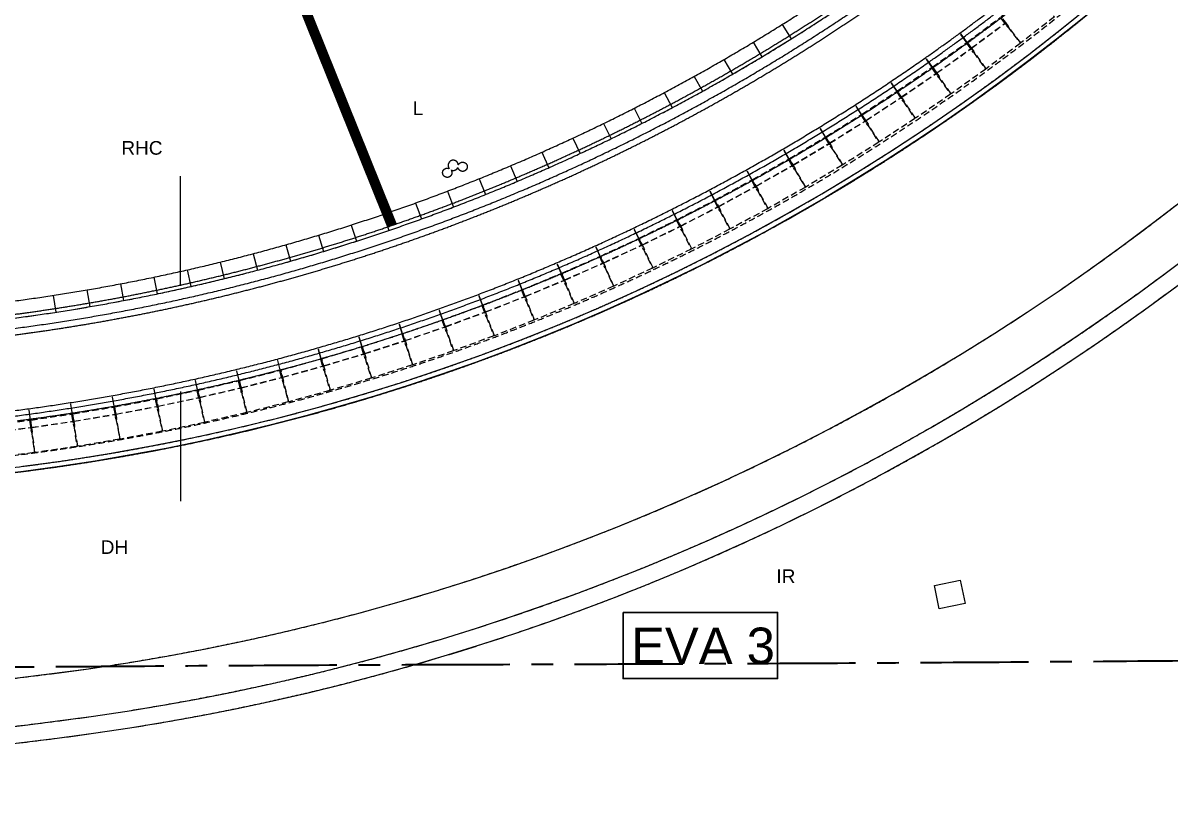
# Model space of a CAD drawing. Header units: millimetres. Extents: x 833576263 to 1668046980, y 817519639 to 1636103653.
# Drawn here: x 834183648 to 834217343, y 817765007 to 817787955 of the extents above; entities that cross this region are included whole.
import ezdxf

# ---------------------------------------------------------------- set-up
doc = ezdxf.new("R2010")
doc.units = ezdxf.units.MM
doc.header["$LTSCALE"] = 100
doc.header["$MEASUREMENT"] = 0
for name, pattern in [('C160$0$DASHED', [19.05, 12.7, -6.35]), ('C160$0$Hidden', [9.525, 6.35, -3.175]), ('R_P_Grid$0$CENTER', [50.8, 31.75, -6.35, 6.35, -6.35]), ('R_site$0$HIDDEN', [9.525, 6.35, -3.175])]:
    doc.linetypes.add(name, pattern=pattern)
doc.layers.get('Defpoints').update_dxf_attribs({"color": 170})
for name, color, linetype in [('C160$0$+C160', 6, 'C160$0$Hidden'), ('C160$0$EVA', 1, 'C160$0$DASHED'), ('R_Text for GBP from DLN$0$base plan(mm)$0$DLN040__', 7, 'Continuous'), ('T-TITL', 7, 'Continuous'), ('X-REF', 7, 'Continuous')]:
    doc.layers.add(name, color=color, linetype=linetype)
for name, color, linetype, lineweight in [('R_P_Grid$0$RDA9101', 2, 'R_P_Grid$0$CENTER', 35), ('R_P_LG$0$RDA5803', 1, 'Continuous', 20), ('R_site$0$000-Architecture boundary', 2, 'Continuous', 0), ('R_WKCD_PARK$0$000-PAV-Concrete-b', 1, 'Continuous', 25), ('R_WKCD_PARK$0$PAV-secondary path-b', 6, 'Continuous', 18)]:
    doc.layers.add(name, color=color, linetype=linetype, lineweight=lineweight)
doc.styles.add('R_Text for GBP from DLN$0$base plan(mm)$0$Standard', font='arial.ttf')
doc.styles.add('R_Text for GBP from DLN$0$base plan(mm)$0$SWIS721 LT', font='swiss.ttf')
doc.styles.add('R_Text for GBP from DLN$0$programme (M)$0$programme$0$SWIS721 LT', font='swiss.ttf')
doc.dimstyles.new('R_Text for GBP from DLN$0$base plan(mm)$0$Standard', dxfattribs={"dimtxt": 0.35, "dimasz": 0.2, "dimexe": 0.2, "dimexo": 0.2, "dimgap": 0.09, "dimtad": 0, "dimtoh": 1, "dimdec": 4, "dimzin": 0, "dimdsep": 46, "dimtxsty": 'R_Text for GBP from DLN$0$base plan(mm)$0$Standard', "dimcen": 0.09, "dimadec": 0, "dimazin": 0, "dimtfac": 1, "dimtdec": 4, "dimtofl": 0, "dimtmove": 0, "dimatfit": 3, "dimfxl": 1, "dimtolj": 1, "dimtzin": 0, "dimarcsym": 0})

# ---------------------------------------------------------------- blocks, each defined once
blk = doc.blocks.new('R_P_Grid')
at = {"layer": 'R_P_Grid$0$RDA9101', "flags": 128}
blk.add_lwpolyline([(834400422, 817902331), (834387402.6, 817866709.4), (834384027.5, 817864000), (834374860.2, 817855365.7), (834363294.2, 817844307.5), (834356500.6, 817837623.5), (834356486.5, 817837608.5), (834356028, 817837064.8, 0.0113524), (834348990, 817828511, 0.0013033), (834337547.1, 817813532.7), (834336894.9, 817812501.6, 0.0017352), (834324850.1, 817791585.5), (834321242.5, 817785194.3), (834320157.5, 817783265), (834316164.3, 817775485.7), (834315230.7, 817773739.7), (834310424.4, 817772609.3), (834303594.8, 817771114.9), (834292706.6, 817769903, -0.000919), (834264501.7, 817769460.2, -0.0056297), (834234176.4, 817769259.9, 0.0034014), (834219791.7, 817769228.9, -0.0015748), (834198077.1, 817769102.9, 0.001818), (834177637.5, 817768974.4, -0.0024013), (834152017.4, 817768843.2, 0.0022431), (834140663.6, 817768788.6, -0.0022431), (834131580.4, 817768744.9, -0.022644), (834121606.8, 817769193.6, 0.0146602), (834115514.7, 817769565.3), (834102710.5, 817770971, 0.0098447), (834091359, 817772167.3), (834085152.6, 817773953.6), (834069697.8, 817776969.2), (834069689.3, 817776969), (834061134.2, 817769447.5), (834057833.8, 817769522.5), (834045122, 817776440.8, -0.0348028), (834018856.9, 817796352.3, -0.0353292), (833995554.5, 817819661.6), (833988037.3, 817828964.3), (833985007, 817832721.5), (833977391.7, 817843682.2), (833976567.6, 817844868.7), (833970281.9, 817855496.5), (833969957.4, 818008440.1)], format="xyb", dxfattribs=at)
blk = doc.blocks.new('R_site$0$architecture 2')
at = {"layer": 'R_site$0$000-Architecture boundary', "color": 3, "linetype": 'R_site$0$HIDDEN', "ltscale": 0.5}
blk.add_lwpolyline([(834194.487, 817782.007), (834189.479, 817794.454), (834215.23, 817841.35), (834218.054, 817842.386), (834235.366, 817837.794)], dxfattribs=at)
blk = doc.blocks.new('R_site')
at = {"xscale": 1000, "yscale": 1000, "zscale": 1000}
blk.add_blockref('R_site$0$architecture 2', (0, 0), dxfattribs=at)
blk = doc.blocks.new('R_WKCD_PARK')
at = {"layer": 'Defpoints'}
for points in [[(833955668, 817994334), (833955618, 817879824), (833955722, 817865438), (833956590, 817853630, 0.118446), (833959114, 817845730, 0.022563), (833976131, 817820318, 0.150268), (833991721, 817808776, 0.0852), (834018736, 817804167, 0.061119), (834043876, 817807277, -0.46092), (834055521, 817798987, 0.31719), (834075122, 817775842, 0.09515), (834184419, 817768828, 0.2774), (834239090, 817811861), (834242392, 817820559, -0.510377), (834255055, 817823984)], [(834248727, 817852408, -0.000008), (834248760, 817853209), (834242765, 817853459, 0.000008), (834242732, 817852657, 0.098884), (834244917, 817838726, -0.341761), (834241931, 817829272, 0.151594), (834236782, 817822688), (834233480, 817813990, -0.2774), (834183667, 817774781, -0.09515), (834076628, 817781650, -0.220431)]]:
    blk.add_lwpolyline(points, format="xyb", dxfattribs=at)
at = {"layer": 'R_WKCD_PARK$0$000-PAV-Concrete-b'}
for centre, radius, start, end in [((834175957, 817835824), 61378, 277.19872, 351.14513), ((834175957, 817835824), 61528, 277.19872, 351.14513), ((834175957, 817835824), 68928, 277.19872, 332.93589), ((834175957, 817835824), 69428, 277.19872, 332.93589), ((834148033, 818056905), 284366, 255.45739, 277.19872), ((834148033, 818056905), 291766, 256.87242, 277.19872), ((834148033, 818056905), 292266, 256.87242, 277.19872)]:
    blk.add_arc(centre, radius, start, end, dxfattribs=at)
at = {"layer": 'R_WKCD_PARK$0$PAV-secondary path-b'}
for centre, radius, start, end in [((834174767, 817828805), 41212, 214.7001, 304.7953), ((834175957, 817835824), 60028, 277.19872, 313.43681), ((834175957, 817835824), 57028, 277.1987, 309.0156)]:
    blk.add_arc(centre, radius, start, end, dxfattribs=at)
blk = doc.blocks.new('R_P_LG')
at = {"layer": 'R_P_LG$0$RDA5803'}
for points in [[(833955668.2659, 817994334.2822), (833955618.0015, 817879824.4572), (833955722.2455, 817865438.2868), (833956590.2239, 817853629.8433, 0.1184459385), (833959113.5841, 817845729.7381, 0.0225632156), (833976130.963, 817820318.1126, 0.1502681887), (833991720.9272, 817808776.1799, 0.0852004191), (834018736.4937, 817804166.6685, 0.0611192787), (834043875.864, 817807276.5457, -0.4609204381), (834055520.7349, 817798987.2375, 0.3171904999), (834075121.6293, 817775842.1837, 0.095150065), (834184418.5957, 817768828.0059, 0.2773997467), (834239089.967, 817811860.5235), (834242391.5219, 817820558.6619, -0.5103769205), (834255055.265, 817823984.446)], [(834248726.6665, 817852408.1417, -0.0000084588), (834248759.9969, 817853209.386), (834242765.1856, 817853458.8615, 0.0000084592), (834242731.8468, 817852657.4144, 0.098884422), (834244916.7826, 817838726.2431, -0.3417611349), (834241930.5485, 817829271.6509, 0.151594291), (834236782.0204, 817822687.8619), (834233480.4655, 817813989.7236, -0.2773997467), (834183666.729, 817774780.7109, -0.095150065), (834076628.2291, 817781649.9506, -0.220430541)]]:
    blk.add_lwpolyline(points, format="xyb", dxfattribs=at)
blk = doc.blocks.new('C160$0$A$C4AD84712')
at = {"layer": 'C160$0$+C160', "ltscale": 0.0003}
for p, q in [((834211.511, 817787.219), (834212.484, 817787.943)), ((834211.514, 817787.216), (834212.487, 817787.94)), ((834210.493, 817786.489), (834211.48, 817787.193)), ((834210.495, 817786.486), (834211.483, 817787.19)), ((834209.458, 817785.78), (834210.458, 817786.466)), ((834209.46, 817785.776), (834210.461, 817786.462)), ((834208.41, 817785.093), (834209.425, 817785.758)), ((834208.412, 817785.089), (834209.427, 817785.754)), ((834207.348, 817784.428), (834208.376, 817785.072)), ((834207.351, 817784.424), (834208.379, 817785.068)), ((834206.273, 817783.785), (834207.314, 817784.407)), ((834206.275, 817783.781), (834207.316, 817784.403)), ((834205.184, 817783.164), (834206.238, 817783.765)), ((834205.187, 817783.16), (834206.24, 817783.761)), ((834204.083, 817782.566), (834205.149, 817783.145)), ((834204.086, 817782.562), (834205.152, 817783.141)), ((834202.97, 817781.991), (834204.048, 817782.548)), ((834202.972, 817781.987), (834204.05, 817782.544)), ((834201.845, 817781.439), (834202.934, 817781.973)), ((834201.847, 817781.435), (834202.936, 817781.97)), ((834200.709, 817780.911), (834201.809, 817781.422)), ((834200.711, 817780.907), (834201.811, 817781.418)), ((834199.563, 817780.406), (834200.673, 817780.895)), ((834199.565, 817780.402), (834200.675, 817780.891)), ((834198.406, 817779.925), (834199.526, 817780.39)), ((834198.408, 817779.921), (834199.528, 817780.386)), ((834197.239, 817779.468), (834198.369, 817779.91)), ((834197.241, 817779.464), (834198.37, 817779.906)), ((834196.063, 817779.035), (834197.202, 817779.454)), ((834196.065, 817779.031), (834197.203, 817779.45)), ((834194.879, 817778.627), (834196.026, 817779.022)), ((834194.88, 817778.622), (834196.027, 817779.018)), ((834193.686, 817778.243), (834194.841, 817778.614)), ((834193.688, 817778.239), (834194.842, 817778.61)), ((834192.486, 817777.884), (834193.648, 817778.231)), ((834192.487, 817777.88), (834193.649, 817778.227)), ((834191.278, 817777.55), (834192.447, 817777.873)), ((834191.279, 817777.545), (834192.449, 817777.869)), ((834190.064, 817777.241), (834191.24, 817777.54)), ((834190.065, 817777.236), (834191.241, 817777.535)), ((834188.844, 817776.957), (834190.025, 817777.231)), ((834188.845, 817776.952), (834190.026, 817777.227)), ((834187.618, 817776.698), (834188.805, 817776.948)), ((834187.619, 817776.694), (834188.806, 817776.944)), ((834186.387, 817776.465), (834187.579, 817776.69)), ((834186.388, 817776.461), (834187.579, 817776.686)), ((834183.912, 817776.075), (834185.112, 817776.251)), ((834183.912, 817776.071), (834185.112, 817776.247)), ((834185.151, 817776.257), (834186.347, 817776.458)), ((834185.152, 817776.253), (834186.348, 817776.454)), ((834182.668, 817775.919), (834183.872, 817776.07)), ((834182.669, 817775.914), (834183.872, 817776.066))]:
    blk.add_line(p, q, dxfattribs=at)
blk.add_lwpolyline([(834234.945, 817820.178, -0.305475), (834183.604, 817775.277, -0.09515), (834076.754, 817782.134, -0.463376), (834063.629, 817809.364, -0.463376)], format="xyb", dxfattribs=at)
blk.add_lwpolyline([(834234.945, 817820.178, -0.305475), (834183.604, 817775.277, -0.09515), (834076.754, 817782.134, -0.463376), (834063.629, 817809.364, -0.463376)], format="xyb", dxfattribs=at)
for points in [[(834212.595, 817787.864), (834212.384, 817788.141), (834213.338, 817788.883), (834213.555, 817788.61), (834213.563, 817788.616), (834213.944, 817788.135), (834212.958, 817787.369), (834212.587, 817787.858)], [(834211.59, 817787.111), (834211.384, 817787.393), (834212.354, 817788.115), (834212.565, 817787.837), (834212.573, 817787.843), (834212.944, 817787.355), (834211.943, 817786.61), (834211.582, 817787.105)], [(834210.569, 817786.38), (834210.37, 817786.666), (834211.354, 817787.367), (834211.559, 817787.086), (834211.567, 817787.092), (834211.928, 817786.596), (834210.912, 817785.871), (834210.561, 817786.374)], [(834209.532, 817785.669), (834209.338, 817785.959), (834210.335, 817786.642), (834210.535, 817786.357), (834210.543, 817786.362), (834210.895, 817785.86), (834209.865, 817785.154), (834209.524, 817785.664)], [(834208.482, 817784.981), (834208.294, 817785.274), (834209.305, 817785.937), (834209.499, 817785.647), (834209.507, 817785.653), (834209.849, 817785.143), (834208.804, 817784.459), (834208.474, 817784.975)], [(834207.418, 817784.314), (834207.236, 817784.612), (834208.26, 817785.253), (834208.448, 817784.959), (834208.457, 817784.965), (834208.787, 817784.448), (834207.729, 817783.786), (834207.409, 817784.309)], [(834206.34, 817783.67), (834206.164, 817783.971), (834207.202, 817784.591), (834207.384, 817784.294), (834207.392, 817784.299), (834207.712, 817783.775), (834206.641, 817783.135), (834206.331, 817783.665)], [(834205.249, 817783.048), (834205.08, 817783.352), (834206.13, 817783.951), (834206.305, 817783.65), (834206.314, 817783.655), (834206.623, 817783.125), (834205.539, 817782.507), (834205.241, 817783.043)], [(834204.146, 817782.449), (834203.983, 817782.757), (834205.045, 817783.333), (834205.214, 817783.029), (834205.223, 817783.033), (834205.521, 817782.497), (834204.424, 817781.902), (834204.137, 817782.444)], [(834203.03, 817781.872), (834202.874, 817782.184), (834203.947, 817782.738), (834204.11, 817782.43), (834204.119, 817782.435), (834204.406, 817781.892), (834203.297, 817781.32), (834203.021, 817781.868)], [(834201.903, 817781.319), (834201.753, 817781.634), (834202.838, 817782.166), (834202.994, 817781.854), (834203.003, 817781.859), (834203.279, 817781.311), (834202.158, 817780.761), (834201.894, 817781.315)], [(834200.764, 817780.789), (834200.621, 817781.107), (834201.717, 817781.616), (834201.867, 817781.302), (834201.876, 817781.306), (834202.14, 817780.753), (834201.008, 817780.226), (834200.755, 817780.785)], [(834199.615, 817780.283), (834199.478, 817780.604), (834200.584, 817781.09), (834200.728, 817780.773), (834200.737, 817780.777), (834200.99, 817780.218), (834199.847, 817779.715), (834199.606, 817780.279)], [(834198.456, 817779.801), (834198.325, 817780.124), (834199.441, 817780.588), (834199.578, 817780.268), (834199.588, 817780.272), (834199.829, 817779.708), (834198.676, 817779.228), (834198.446, 817779.797)], [(834197.287, 817779.343), (834197.163, 817779.669), (834198.288, 817780.109), (834198.419, 817779.787), (834198.428, 817779.79), (834198.657, 817779.221), (834197.495, 817778.766), (834197.277, 817779.34)], [(834196.108, 817778.909), (834195.991, 817779.238), (834197.126, 817779.655), (834197.249, 817779.329), (834197.258, 817779.333), (834197.476, 817778.759), (834196.305, 817778.328), (834196.099, 817778.906)], [(834194.921, 817778.5), (834194.811, 817778.831), (834195.954, 817779.224), (834196.07, 817778.896), (834196.08, 817778.9), (834196.286, 817778.322), (834195.105, 817777.915), (834194.912, 817778.497)], [(834193.726, 817778.116), (834193.623, 817778.448), (834194.773, 817778.818), (834194.883, 817778.488), (834194.893, 817778.491), (834195.086, 817777.909), (834193.898, 817777.526), (834193.716, 817778.112)], [(834192.523, 817777.756), (834192.426, 817778.091), (834193.584, 817778.437), (834193.687, 817778.104), (834193.697, 817778.107), (834193.879, 817777.521), (834192.683, 817777.163), (834192.513, 817777.753)], [(834191.312, 817777.421), (834191.223, 817777.758), (834192.388, 817778.08), (834192.484, 817777.745), (834192.494, 817777.748), (834192.663, 817777.158), (834191.46, 817776.825), (834191.303, 817777.418)], [(834190.096, 817777.111), (834190.013, 817777.45), (834191.184, 817777.747), (834191.274, 817777.411), (834191.283, 817777.413), (834191.441, 817776.82), (834190.231, 817776.512), (834190.086, 817777.109)], [(834188.873, 817776.827), (834188.797, 817777.167), (834189.974, 817777.44), (834190.057, 817777.102), (834190.066, 817777.104), (834190.211, 817776.508), (834188.995, 817776.225), (834188.863, 817776.824)], [(834186.41, 817776.334), (834186.349, 817776.677), (834187.536, 817776.901), (834187.605, 817776.56), (834187.614, 817776.562), (834187.735, 817775.96), (834186.508, 817775.728), (834186.4, 817776.332)], [(834187.644, 817776.567), (834187.576, 817776.909), (834188.758, 817777.158), (834188.833, 817776.818), (834188.843, 817776.82), (834188.976, 817776.221), (834187.754, 817775.964), (834187.634, 817776.565)], [(834185.172, 817776.126), (834185.118, 817776.47), (834186.31, 817776.67), (834186.371, 817776.327), (834186.381, 817776.329), (834186.488, 817775.725), (834185.257, 817775.518), (834185.162, 817776.124)], [(834182.684, 817775.787), (834182.644, 817776.133), (834183.843, 817776.283), (834183.89, 817775.938), (834183.9, 817775.939), (834183.982, 817775.331), (834182.744, 817775.176), (834182.674, 817775.785)], [(834183.929, 817775.943), (834183.883, 817776.288), (834185.078, 817776.464), (834185.132, 817776.12), (834185.142, 817776.121), (834185.237, 817775.515), (834184.002, 817775.334), (834183.92, 817775.942)]]:
    blk.add_lwpolyline(points, close=True, dxfattribs=at)
blk = doc.blocks.new('C160')
at = {"layer": 'C160$0$+C160'}
for points in [[(834142.799, 817807.871, 0.408), (834195.016, 817796.4, 0.06491), (834198.911, 817799.602, 0.101142), (834202.447, 817797.657, 0.092077), (834215.418, 817796.127, 0.191468), (834217.619, 817797.175, 0.063621), (834225.997, 817808.891, 0.062479), (834229.528, 817817.772), (834227.823, 817818.222), (834230.898, 817829.815), (834233.709, 817840.462), (834236.26, 817840.065), (834231.948, 817823.807, 0.129708), (834231.964, 817823.539, 0.107768), (834232.401, 817822.905, 0.017245), (834232.815, 817822.511, 0.001764), (834233.022, 817822.326, -0.006878), (834233.43, 817821.958, -0.027814), (834233.813, 817821.564, -0.1022), (834234.103, 817821.08, -0.134043), (834234.112, 817820.815, -0.139986), (834217.229, 817792.236, -0.15945), (834183.479, 817776.269, -0.038828)], [(834076.628, 817781.65, 0.09515), (834183.667, 817774.781, 0.334335), (834236.752, 817826.353), (834240.63, 817851.251, 0.029613), (834244.01, 817886.594, 0.029613)], [(834236.09, 817840.113), (834231.782, 817823.872, 0.095926), (834231.773, 817823.718, 0.099862), (834231.851, 817823.494, 0.0536), (834232.141, 817823.103, 0.021417), (834232.479, 817822.766), (834232.755, 817822.515), (834233.2, 817822.119, -0.032646), (834233.626, 817821.687, -0.048522), (834233.849, 817821.373, -0.186403), (834233.931, 817820.831, -0.177794), (834210.249, 817786.8, -0.124713), (834182.621, 817776.31, -0.038513)], [(834182.602, 817776.469, 0.124716), (834210.157, 817786.931, 0.17778), (834233.775, 817820.868, 0.185158), (834233.71, 817821.293, 0.048522), (834233.505, 817821.582, 0.032646), (834233.093, 817821.999), (834232.648, 817822.396), (834232.372, 817822.648, -0.021417), (834232.023, 817822.995, -0.0536), (834231.713, 817823.413, -0.099862), (834231.615, 817823.697, -0.096303), (834231.628, 817823.912), (834235.933, 817840.146)], [(834076.666, 817781.795, 0.09515), (834183.648, 817774.93, 0.334335), (834236.603, 817826.376, 0.313321)]]:
    blk.add_lwpolyline(points, format="xyb", dxfattribs=at)
at = {"layer": 'C160$0$+C160', "const_width": 0.3}
blk.add_lwpolyline([(834194.487, 817782.007), (834189.479, 817794.454), (834215.23, 817841.35), (834218.054, 817842.386), (834235.366, 817837.794)], dxfattribs=at)
at = {"layer": 'C160$0$+C160'}
for points in [[(834140.885, 817805.344, 0.369244), (834124.546, 817809.651, 0.251737), (834112.08, 817792.476), (834112.031, 817791.187), (834102.827, 817792.6), (834103.452, 817796.937, 0.243715), (834100.533, 817806.148, -0.166373), (834086.767, 817834.271, 0.495966), (834085.388, 817835.068), (834081.961, 817833.634, 0.191214), (834080.906, 817832.602), (834067.525, 817802.533, 0.236755), (834067.939, 817793.575, 0.204218), (834077.758, 817786.006, 0.004312), (834082.441, 817784.834, 0.05179), (834139.752, 817777.162, 0.038828), (834183.103, 817779.245, 0.139726), (834211.858, 817791.515, 0.684982), (834211.001, 817794.177, -0.05726), (834202.554, 817795.651, 0.227409), (834198.284, 817794.962, -0.4147)], [(834206.649, 817794.18, 0.028607), (834210.972, 817793.678, -0.684982), (834211.543, 817791.903, -0.139726), (834183.04, 817779.741, -0.038828), (834139.767, 817777.661, -0.05179), (834082.558, 817785.32, -0.004312), (834077.884, 817786.49, -0.204218), (834068.375, 817793.819, -0.236755), (834067.981, 817802.329), (834071.766, 817810.834, 1), (834071.309, 817811.037), (834067.525, 817802.533, 0.236755), (834067.939, 817793.575, 0.204218), (834077.758, 817786.006, 0.004312), (834082.441, 817784.834, 0.05179), (834139.752, 817777.162, 0.038828), (834183.103, 817779.245, 0.139726), (834211.858, 817791.515, 0.684982), (834211.001, 817794.177, -0.028607), (834206.735, 817794.672, 1)], [(834067.525, 817802.533, 0.236755), (834067.939, 817793.575, 0.204218), (834077.758, 817786.006, 0.004312), (834082.441, 817784.834, 0.05179), (834139.752, 817777.162, 0.038828), (834183.103, 817779.245, 0.139726), (834211.858, 817791.515), (834212.047, 817791.281, -0.139726), (834183.14, 817778.948, -0.038828), (834139.743, 817776.862, -0.05179), (834082.371, 817784.542, -0.004312), (834077.683, 817785.715, -0.204218), (834067.678, 817793.428, -0.236755), (834067.251, 817802.655)]]:
    blk.add_lwpolyline(points, format="xyb", close=True, dxfattribs=at)
for points in [[(834212.536, 817787.925), (834212.52, 817787.913), (834212.403, 817788.066), (834212.419, 817788.078)], [(834211.531, 817787.174), (834211.515, 817787.162), (834211.401, 817787.318), (834211.418, 817787.33)], [(834210.512, 817786.444), (834210.496, 817786.433), (834210.385, 817786.59), (834210.401, 817786.602)], [(834209.472, 817785.732), (834209.464, 817785.726), (834209.357, 817785.886), (834209.365, 817785.892)], [(834208.423, 817785.044), (834208.415, 817785.039), (834208.311, 817785.201), (834208.319, 817785.207)], [(834207.361, 817784.379), (834207.352, 817784.374), (834207.252, 817784.538), (834207.26, 817784.543)], [(834206.284, 817783.736), (834206.276, 817783.731), (834206.178, 817783.897), (834206.187, 817783.902)], [(834205.195, 817783.115), (834205.186, 817783.11), (834205.092, 817783.278), (834205.101, 817783.283)], [(834204.093, 817782.517), (834204.084, 817782.512), (834203.994, 817782.682), (834204.003, 817782.687)], [(834202.979, 817781.941), (834202.97, 817781.937), (834202.883, 817782.109), (834202.892, 817782.114)], [(834201.853, 817781.389), (834201.844, 817781.385), (834201.761, 817781.559), (834201.77, 817781.563)], [(834200.716, 817780.861), (834200.707, 817780.857), (834200.627, 817781.032), (834200.636, 817781.036)], [(834199.568, 817780.356), (834199.559, 817780.352), (834199.483, 817780.529), (834199.492, 817780.533)], [(834198.41, 817779.875), (834198.401, 817779.871), (834198.329, 817780.05), (834198.338, 817780.053)], [(834197.242, 817779.417), (834197.233, 817779.414), (834197.165, 817779.594), (834197.174, 817779.598)], [(834196.066, 817778.985), (834196.056, 817778.981), (834195.991, 817779.163), (834196.001, 817779.166)], [(834194.88, 817778.576), (834194.87, 817778.573), (834194.81, 817778.756), (834194.819, 817778.759)], [(834193.686, 817778.192), (834193.677, 817778.189), (834193.62, 817778.373), (834193.629, 817778.376)], [(834192.485, 817777.833), (834192.475, 817777.83), (834192.422, 817778.016), (834192.432, 817778.018)], [(834191.276, 817777.499), (834191.267, 817777.497), (834191.217, 817777.683), (834191.227, 817777.685)], [(834190.061, 817777.19), (834190.051, 817777.188), (834190.006, 817777.375), (834190.015, 817777.377)], [(834188.84, 817776.906), (834188.83, 817776.904), (834188.788, 817777.092), (834188.798, 817777.095)], [(834186.38, 817776.415), (834186.371, 817776.413), (834186.337, 817776.603), (834186.347, 817776.605)], [(834187.613, 817776.648), (834187.603, 817776.646), (834187.565, 817776.835), (834187.575, 817776.837)], [(834183.903, 817776.025), (834183.893, 817776.024), (834183.867, 817776.215), (834183.877, 817776.216)], [(834185.144, 817776.207), (834185.134, 817776.206), (834185.104, 817776.396), (834185.114, 817776.398)], [(834210.565, 817770.744), (834210.427, 817771.43), (834211.182, 817771.582), (834211.32, 817770.896)]]:
    blk.add_lwpolyline(points, close=True, dxfattribs=at)
for points in [[(834205.95, 817787.909), (834206.215, 817787.485)], [(834205.097, 817787.386), (834205.355, 817786.957)], [(834211.418, 817787.33), (834211.203, 817787.623), (834211.187, 817787.611), (834211.401, 817787.318)], [(834204.236, 817786.878), (834204.486, 817786.445)], [(834210.401, 817786.602), (834210.193, 817786.899), (834210.177, 817786.888), (834210.385, 817786.59)], [(834203.366, 817786.385), (834203.608, 817785.948)], [(834209.365, 817785.892), (834209.163, 817786.193), (834209.155, 817786.188), (834209.357, 817785.886)], [(834202.487, 817785.908), (834202.721, 817785.467)], [(834201.6, 817785.447), (834201.826, 817785.001)], [(834208.319, 817785.207), (834208.124, 817785.512), (834208.115, 817785.507), (834208.311, 817785.201)], [(834200.704, 817785.001), (834200.923, 817784.551)], [(834207.26, 817784.543), (834207.071, 817784.853), (834207.062, 817784.848), (834207.252, 817784.538)], [(834199.802, 817784.571), (834200.012, 817784.118)], [(834198.891, 817784.157), (834199.094, 817783.7)], [(834206.187, 817783.902), (834206.004, 817784.216), (834205.996, 817784.211), (834206.178, 817783.897)], [(834197.974, 817783.76), (834198.168, 817783.299)], [(834205.101, 817783.283), (834204.925, 817783.6), (834204.916, 817783.596), (834205.092, 817783.278)], [(834197.049, 817783.378), (834197.236, 817782.914)], [(834196.118, 817783.013), (834196.297, 817782.546)], [(834204.003, 817782.687), (834203.833, 817783.008), (834203.824, 817783.003), (834203.994, 817782.682)], [(834195.181, 817782.665), (834195.351, 817782.195)], [(834194.238, 817782.333), (834194.399, 817781.86)], [(834202.892, 817782.114), (834202.729, 817782.438), (834202.72, 817782.433), (834202.883, 817782.109)], [(834193.288, 817782.018), (834193.442, 817781.542)], [(834192.334, 817781.72), (834192.479, 817781.242)], [(834201.77, 817781.563), (834201.613, 817781.891), (834201.604, 817781.886), (834201.761, 817781.559)], [(834191.374, 817781.439), (834191.511, 817780.958)], [(834200.636, 817781.036), (834200.487, 817781.367), (834200.478, 817781.363), (834200.627, 817781.032)], [(834189.441, 817780.928), (834189.56, 817780.442)], [(834190.41, 817781.175), (834190.538, 817780.691)], [(834188.468, 817780.698), (834188.578, 817780.21)], [(834199.492, 817780.533), (834199.349, 817780.867), (834199.34, 817780.863), (834199.483, 817780.529)], [(834186.51, 817780.29), (834186.603, 817779.798)], [(834187.491, 817780.485), (834187.593, 817779.995)], [(834198.338, 817780.053), (834198.202, 817780.39), (834198.193, 817780.386), (834198.329, 817780.05)], [(834184.539, 817779.951), (834184.615, 817779.457)], [(834185.526, 817780.112), (834185.611, 817779.619)], [(834197.174, 817779.598), (834197.045, 817779.937), (834197.036, 817779.933), (834197.165, 817779.594)], [(834196.001, 817779.166), (834195.879, 817779.508), (834195.87, 817779.505), (834195.991, 817779.163)], [(834194.819, 817778.759), (834194.704, 817779.103), (834194.695, 817779.1), (834194.81, 817778.756)], [(834193.629, 817778.376), (834193.522, 817778.723), (834193.512, 817778.72), (834193.62, 817778.373)], [(834192.432, 817778.018), (834192.331, 817778.367), (834192.322, 817778.364), (834192.422, 817778.016)], [(834191.227, 817777.685), (834191.134, 817778.036), (834191.124, 817778.034), (834191.217, 817777.683)], [(834190.015, 817777.377), (834189.93, 817777.73), (834189.92, 817777.728), (834190.006, 817777.375)], [(834187.575, 817776.837), (834187.504, 817777.193), (834187.494, 817777.191), (834187.565, 817776.835)], [(834188.798, 817777.095), (834188.719, 817777.449), (834188.71, 817777.447), (834188.788, 817777.092)], [(834186.347, 817776.605), (834186.283, 817776.962), (834186.273, 817776.96), (834186.337, 817776.603)], [(834183.877, 817776.216), (834183.828, 817776.576), (834183.818, 817776.575), (834183.867, 817776.215)], [(834185.114, 817776.398), (834185.058, 817776.756), (834185.048, 817776.755), (834185.104, 817776.396)]]:
    blk.add_lwpolyline(points, dxfattribs=at)
for centre, radius, start, end in [((834175.957, 817835.824), 68.928, 277.19872, 332.93589), ((834175.957, 817835.824), 69.428, 277.19872, 332.93589), ((834175.957, 817835.824, 0), 56.918, 299.8475, 304.3773), ((834175.96, 817835.818, 0), 57.511, 299.84725, 304.37757), ((834175.957, 817835.824, 0), 56.918, 295.3178, 299.8475), ((834175.96, 817835.818, 0), 57.511, 295.31749, 299.84781), ((834175.957, 817835.824, 0), 56.918, 290.788, 295.3178), ((834196.287, 817783.772), 0.15, 6.2032, 216.444), ((834196.287, 817783.772), 0.15, 246.2032, 336.444), ((834175.959, 817835.818, 0), 57.511, 290.78773, 295.31805), ((834175.957, 817835.824, 0), 56.918, 286.2582, 290.788), ((834175.959, 817835.817, 0), 57.511, 286.25796, 290.78828), ((834175.957, 817835.824, 0), 56.918, 281.7285, 286.2582), ((834175.958, 817835.817, 0), 57.511, 281.7282, 286.25852), ((834175.957, 817835.824, 0), 56.918, 277.1987, 281.7285), ((834175.958, 817835.817, 0), 57.511, 277.19844, 281.72876), ((834148.033, 818056.905), 291.766, 256.87242, 277.19872), ((834148.033, 818056.905), 292.266, 256.87242, 277.19872)]:
    blk.add_arc(centre, radius, start, end, dxfattribs=at)
for points in [[(834196.228, 817783.622), (834196.256, 817783.575), (834196.254, 817783.513), (834196.217, 817783.468), (834196.171, 817783.409), (834196.085, 817783.4), (834196.027, 817783.447), (834195.968, 817783.494), (834195.959, 817783.579), (834196.005, 817783.638), (834196.042, 817783.683), (834196.102, 817783.699), (834196.154, 817783.682)], [(834196.445, 817783.796), (834196.472, 817783.844), (834196.527, 817783.872), (834196.584, 817783.864), (834196.658, 817783.852), (834196.709, 817783.783), (834196.698, 817783.709), (834196.687, 817783.635), (834196.618, 817783.584), (834196.543, 817783.595), (834196.486, 817783.604), (834196.442, 817783.648), (834196.431, 817783.702)]]:
    blk.add_open_spline(points, degree=3, knots=[0, 0, 0, 0, 1, 1, 1, 2, 2, 2, 3, 3, 3, 4, 4, 4, 4], dxfattribs=at)
at = {"layer": 'C160$0$EVA', "flags": 128}
blk.add_lwpolyline([(834128.317, 818030.08, -0.145844), (834116.042, 818026.421), (834088.573, 818026.421, 0.016359), (834087.2, 818026.376, 0.046979), (834021.54, 818015.826, -0.056187), (833969.364, 818008.422, 0.405705), (833955.668, 817994.334), (833955.618, 817879.824), (833955.722, 817865.438), (833956.59, 817853.63, 0.118446), (833959.114, 817845.73, 0.022563), (833976.131, 817820.318, 0.150268), (833991.721, 817808.776, 0.0852), (834018.736, 817804.167, 0.061119), (834043.876, 817807.277, -0.46092), (834055.521, 817798.987, 0.31719), (834075.122, 817775.842, 0.09515), (834184.419, 817768.828, 0.2774), (834239.09, 817811.861), (834242.392, 817820.559, -0.510377), (834255.055, 817823.984), (834260.246, 817819.79, 0.373727), (834277.287, 817820.398, -0.373727), (834287.905, 817820.777), (834291.644, 817817.756), (834296.232, 817823.434), (834292.655, 817826.325, -0.414214), (834291.445, 817837.716), (834332.502, 817888.525, -0.350062), (834342.367, 817890.708, 0.102667), (834400.842, 817875.706, 0.100957), (834409.137, 817876.999), (834444.015, 817889.966, 0.332678), (834453.167, 817904.166), (834452.857, 817908.595, -0.155717), (834454.024, 817913.381), (834445.783, 817911.703, -0.115419), (834446.872, 817908.177), (834447.182, 817903.747, -0.332678), (834441.924, 817895.59), (834407.046, 817882.623, -0.100957), (834401.121, 817881.699, -0.051411), (834372.209, 817886.047), (834379.39, 817889.501, 0.162917), (834396.595, 817906.227), (834392.123, 817910.781, -0.179073), (834376.789, 817894.908), (834366.567, 817889.991, -0.199372), (834360.364, 817889.652, -0.049629), (834334.8, 817901.625), (834322.119, 817909.179), (834319.048, 817904.024), (834323.346, 817901.465, -0.45655), (834325.501, 817889.415), (834274.553, 817826.357, -0.414214), (834263.162, 817825.148), (834259.846, 817827.828, -0.2375), (834248.727, 817852.408, -0.000008), (834248.76, 817853.209), (834242.765, 817853.459, 0.000008), (834242.732, 817852.657, 0.098884), (834244.917, 817838.726, -0.341761), (834241.931, 817829.272, 0.151594), (834236.782, 817822.688), (834233.48, 817813.99, -0.2774), (834183.667, 817774.781, -0.09515), (834076.628, 817781.65, -0.220431), (834063.432, 817792.491, -0.264689), (834064.805, 817812.539, -0.098357), (834067.029, 817814.779, 0.140841), (834072.196, 817820.936), (834089.614, 817860.11, -0.147837), (834100.578, 817872.816, -0.410901), (834111.707, 817870.393, 0.031692), (834114.287, 817866.928, 0.252242), (834125.77, 817862.431, -0.125686), (834129.746, 817861.915), (834135.114, 817859.776), (834142.622, 817855.048), (834145.562, 817859.914), (834128.702, 817870.086, -0.390962), (834117.887, 817872.026, -0.013137), (834117.027, 817873.227, -0.385183), (834118.544, 817883.988, 0.012387), (834120.815, 817885.981, 0.008404), (834123.055, 817888.118), (834117.142, 817894.113, -0.038497), (834096.207, 817877.116, 0.137723), (834084.132, 817862.548), (834066.714, 817823.373, -0.191803), (834062.187, 817818.953), (834051.762, 817814.614, -0.446391), (834035.637, 817822.309, 0.118164), (834032.365, 817828.01), (834034.386, 817830.321), (834031.649, 817832.687, -0.153015), (834020.841, 817838.946), (834021.04, 817839.146), (834020.346, 817839.938), (834020.139, 817839.748, -0.076925), (834016.885, 817845.319), (834013.267, 817848.405), (834007.454, 817841.536, -0.399413), (834008.806, 817824.317), (834007.069, 817822.176), (834011.728, 817818.395), (834015.819, 817823.438, -1.550619), (834022.422, 817810.24, -0.009421), (834018.731, 817810.167, -0.052259), (834003.179, 817811.781, -0.032796), (833993.716, 817814.435, -0.150265), (833980.961, 817823.878, -0.022565), (833964.244, 817848.84, -0.118446), (833962.574, 817854.07), (833961.721, 817865.68), (833961.618, 817879.845), (833961.668, 817994.332, -0.405705), (833969.536, 818002.425, 0.056187), (834023.043, 818010.017, -0.046979), (834087.592, 818020.389, -0.016359), (834088.573, 818020.421), (834116.042, 818020.421, 0.146696), (834131.681, 818025.11, -0.021313), (834130.797, 818030.541, -0.021313)], format="xyb", dxfattribs=at)
at = {"layer": 'C160$0$+C160'}
blk.add_blockref('C160$0$A$C4AD84712', (0, 0), dxfattribs=at)
blk = doc.blocks.new('R_Text for GBP from DLN')
at = {"color": 4, "lineweight": 30}
blk.add_lwpolyline([(834201277, 817770636), (834205813, 817770636), (834205813, 817768692), (834201277, 817768692)], close=True, dxfattribs=at)
at = {"color": 4, "lineweight": 30, "style": 'R_Text for GBP from DLN$0$programme (M)$0$programme$0$SWIS721 LT'}
blk.add_text('EVA 3', height=1067, dxfattribs=at).set_placement((834201511, 817769124))
at = {"layer": 'R_Text for GBP from DLN$0$base plan(mm)$0$DLN040__', "style": 'R_Text for GBP from DLN$0$base plan(mm)$0$SWIS721 LT'}
for s, p in [('L', (834195095, 817785247)), ('RHC', (834186538, 817784084)), ('DH', (834185932, 817772355)), ('IR', (834205779, 817771502, -4817))]:
    blk.add_text(s, height=400, dxfattribs=at).set_placement(p)
at = {"layer": 'R_Text for GBP from DLN$0$base plan(mm)$0$DLN040__', "color": 1}
for points in [[(834188279, 817780228), (834188279, 817783454)], [(834188279, 817777131), (834188279, 817773906)]]:
    blk.add_leader(points, dimstyle='R_Text for GBP from DLN$0$base plan(mm)$0$Standard', override={"dimasz": 0.75}, dxfattribs=at)

msp = doc.modelspace()

# ---------------------------------------------------------------- block references
at = {"layer": 'X-REF'}
msp.add_blockref('R_P_Grid', (0, 0), dxfattribs=at)

# ---------------------------------------------------------------- next in the draw order: block references
msp.add_blockref('R_site', (0, 0), dxfattribs=at)

# ---------------------------------------------------------------- next in the draw order: block references
msp.add_blockref('R_WKCD_PARK', (0, 0), dxfattribs=at)

# ---------------------------------------------------------------- next in the draw order: block references
at = {"layer": 'X-REF', "xscale": 1000, "yscale": 1000, "zscale": 1000}
msp.add_blockref('C160', (0, 0), dxfattribs=at)

# ---------------------------------------------------------------- next in the draw order: block references
at = {"layer": 'T-TITL'}
msp.add_blockref('R_Text for GBP from DLN', (0, 0), dxfattribs=at)
at = {"layer": 'X-REF'}
for name in ['R_P_LG', 'R_Text for GBP from DLN']:
    msp.add_blockref(name, (0, 0), dxfattribs=at)

doc.saveas('drawing.dxf')
